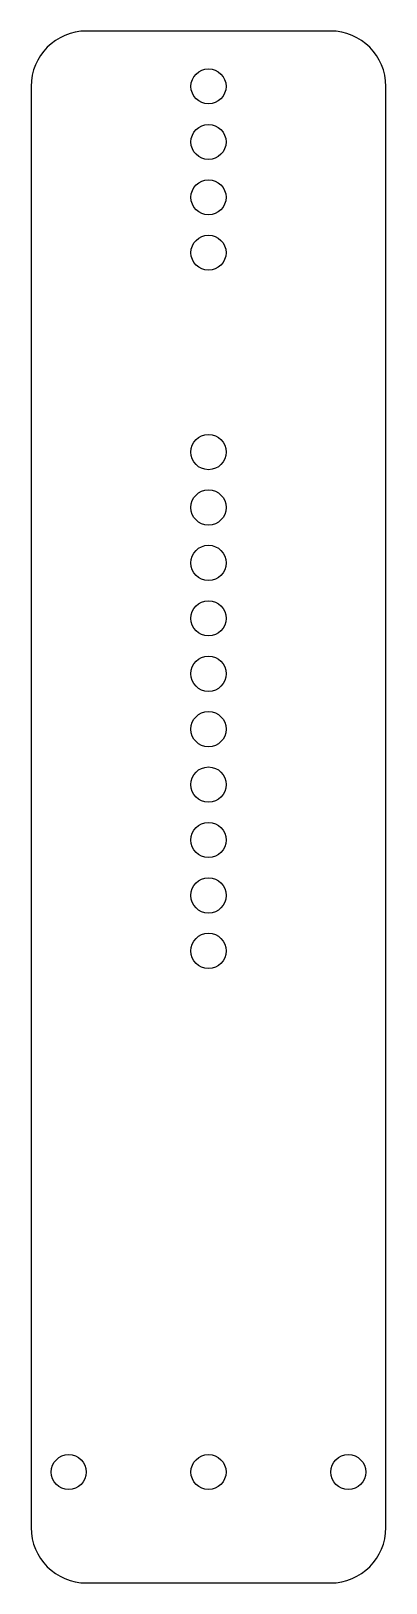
# Model space of a CAD drawing. Extents: x -0.8 to 0.8, y -3.08 to 3.92.
import ezdxf

# ---------------------------------------------------------------- set-up
doc = ezdxf.new("R2010")
doc.units = 0
doc.header["$MEASUREMENT"] = 0
doc.layers.add('VISIBLE', color=7, linetype='CONTINUOUS')

msp = doc.modelspace()

# ---------------------------------------------------------------- linework, layer by layer
at = {"layer": 'VISIBLE'}
for p, q in [((0.55, 3.9232), (-0.55, 3.9232)), ((-0.8, 3.6732), (-0.8, -2.8268)), ((0.8, -2.8268), (0.8, 3.6732)), ((-0.55, -3.0768), (0.55, -3.0768))]:
    msp.add_line(p, q, dxfattribs=at)
for centre, radius in [((0, 3.6732), 0.079), ((0, 3.4232), 0.079), ((0, 3.1732), 0.079), ((0, 2.9232), 0.079), ((0, 2.0242), 0.0795), ((0, 1.7742), 0.0795), ((0, 1.5242), 0.0795), ((0, 1.2742), 0.0795), ((0, 1.0242), 0.0795), ((0, 0.7742), 0.0795), ((0, 0.5242), 0.0795), ((0, 0.2742), 0.0795), ((0, 0.0242), 0.0795), ((0, -0.2258), 0.0795), ((-0.63, -2.5768), 0.079), ((0, -2.5768), 0.079), ((0.63, -2.5768), 0.079)]:
    msp.add_circle(centre, radius, dxfattribs=at)
for centre, start, end in [((-0.55, 3.6732), 90, 180), ((0.55, 3.6732), 0, 90), ((-0.55, -2.8268), 180, 270), ((0.55, -2.8268), 270, 0)]:
    msp.add_arc(centre, 0.25, start, end, dxfattribs=at)

doc.saveas('drawing.dxf')
